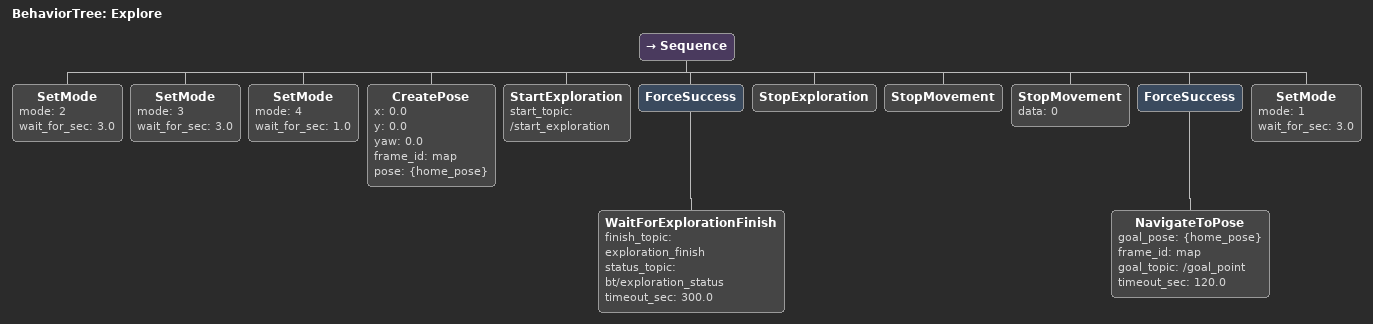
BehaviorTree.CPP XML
<root BTCPP_format="4">
  <!--
    Simple exploration: stand up, explore, go back to hardcoded home position.

    Usage:
      a2 bt tree explore
  -->
  <BehaviorTree ID="Explore">
    <Sequence>

      <!-- Boot FSM -->
      <SetMode mode="2" wait_for_sec="3.0" />
      <SetMode mode="3" wait_for_sec="3.0" />
      <SetMode mode="4" wait_for_sec="1.0" />

      <!-- Hardcoded home position (map origin) -->
      <CreatePose x="0.0" y="0.0" yaw="0.0" frame_id="map" pose="{home_pose}" />

      <!-- Start exploration -->
      <StartExploration start_topic="/start_exploration" />

      <!-- Wait for ALO to finish (or timeout) -->
      <ForceSuccess>
        <WaitForExplorationFinish
          finish_topic="exploration_finish"
          status_topic="bt/exploration_status"
          timeout_sec="300.0" />
      </ForceSuccess>

      <!-- Stop ALO and pathFollower -->
      <StopExploration />
      <StopMovement />

      <!-- Resume movement and navigate home -->
      <StopMovement data="0" />
      <ForceSuccess>
        <NavigateToPose
          goal_pose="{home_pose}"
          frame_id="map"
          goal_topic="/goal_point"
          timeout_sec="120.0" />
      </ForceSuccess>

      <!-- Sit -->
      <SetMode mode="1" wait_for_sec="3.0" />

    </Sequence>
  </BehaviorTree>
</root>
